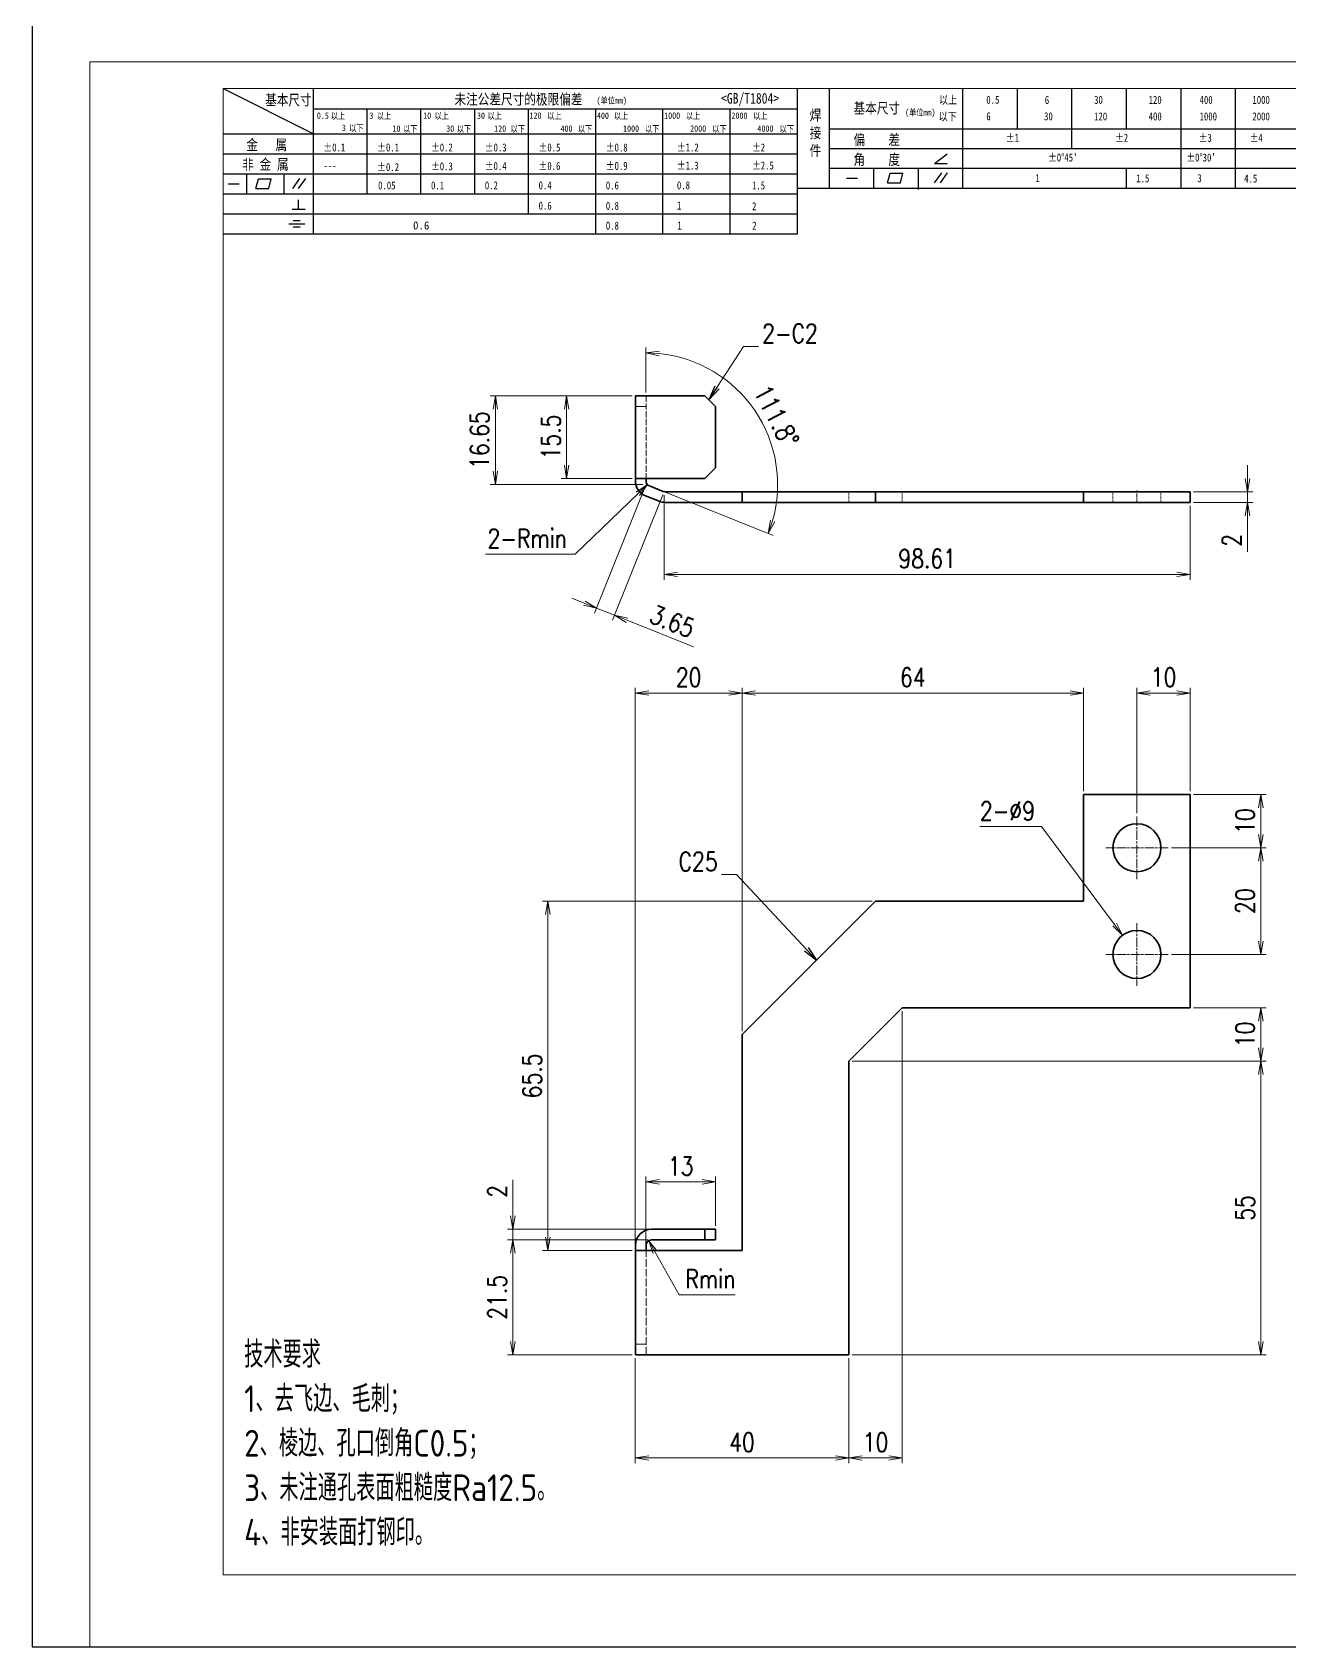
# Model space of a CAD drawing. Header units: inches. Extents: x 269 to 10986, y 1043 to 4337.
# Drawn here: x 10172.8 to 10408.5, y 2402.5 to 2705 of the extents above; entities that cross this region are included whole.
import ezdxf

# ---------------------------------------------------------------- set-up
doc = ezdxf.new("R2010")
doc.units = ezdxf.units.IN
doc.header["$MEASUREMENT"] = 0
for name, pattern in [('AM_ISO02W050x2', [3.75, 3, -0.75]), ('AM_ISO08W050x2', [9, 6, -0.75, 1.5, -0.75]), ('AM_ISO09W050', [22.5, 12, -1.5, 3, -1.5, 3, -1.5])]:
    doc.linetypes.add(name, pattern=pattern)
doc.layers.add('DIM', color=3, linetype='Continuous')
doc.layers.add('图\\M+19E79\\M+195B6\\M+18E9A', color=7, linetype='Continuous')
for name, color, linetype, lineweight in [('中心线', 2, 'AM_ISO08W050x2', 18), ('双点划线', 6, 'AM_ISO09W050', 18), ('图框', 7, 'Continuous', 18), ('标注线', 3, 'Continuous', 18), ('粗实线', 7, 'Continuous', 35), ('虚线', 1, 'AM_ISO02W050x2', 18)]:
    doc.layers.add(name, color=color, linetype=linetype, lineweight=lineweight)
doc.layers.add('打印', color=7, linetype='Continuous', lineweight=15, plot=False)
doc.layers.add('打印-禁用', color=7, linetype='Continuous', lineweight=15, plot=False)
doc.styles.add('DIM', font='romans.shx', dxfattribs={"width": 0.8, "bigfont": 'bigfont.shx'})
doc.styles.add('国标', font='simfang.ttf', dxfattribs={"width": 0.8})
doc.styles.add('机械长仿宋', font='gbenor.shx', dxfattribs={"height": 1, "bigfont": 'gbcbig.shx'})
doc.dimstyles.new('XR 1-1', dxfattribs={"dimtxt": 3.5, "dimasz": 2.5, "dimexe": 1, "dimexo": 0.625, "dimgap": 1.2, "dimtad": 1, "dimtoh": 1, "dimdsep": 46, "dimtxsty": 'DIM', "dimblk": 'OPEN', "dimcen": 0, "dimclrd": 8, "dimclre": 8, "dimclrt": 2, "dimazin": 2, "dimtfac": 0.5, "dimtmove": 0, "dimatfit": 3, "dimldrblk": 'OPEN', "dimfxl": 0, "dimtolj": 2, "dimlwd": 18, "dimlwe": 18, "dimarcsym": 0})
doc.dimstyles.new('XR 1-1$0', dxfattribs={"dimtxt": 3.5, "dimasz": 2.5, "dimexe": 1, "dimexo": 0.625, "dimgap": 1.2, "dimtad": 1, "dimzin": 9, "dimdsep": 46, "dimtxsty": 'DIM', "dimblk": 'OPEN', "dimcen": 0, "dimclrd": 8, "dimclre": 8, "dimclrt": 2, "dimazin": 2, "dimtfac": 0.5, "dimtmove": 0, "dimatfit": 3, "dimldrblk": 'OPEN', "dimfxl": 0, "dimtolj": 2, "dimlwd": 18, "dimlwe": 18, "dimarcsym": 0})
doc.dimstyles.new('XR 1-1$3', dxfattribs={"dimtxt": 3.5, "dimasz": 2.5, "dimexe": 1, "dimexo": 0.625, "dimgap": 1.2, "dimtad": 1, "dimtoh": 1, "dimdsep": 46, "dimtxsty": 'DIM', "dimblk": 'OPEN', "dimcen": 0, "dimclrd": 8, "dimclre": 8, "dimclrt": 2, "dimazin": 2, "dimtfac": 0.5, "dimtofl": 0, "dimtmove": 0, "dimatfit": 3, "dimldrblk": 'OPEN', "dimfxl": 0, "dimtolj": 2, "dimlwd": 18, "dimlwe": 18, "dimarcsym": 0})
doc.dimstyles.new('XR 1-1$4', dxfattribs={"dimtxt": 3.5, "dimasz": 2.5, "dimexe": 1, "dimexo": 0.625, "dimgap": 1.2, "dimtad": 1, "dimtoh": 1, "dimdsep": 46, "dimtxsty": 'DIM', "dimblk": 'OPEN', "dimcen": 0, "dimclrd": 8, "dimclre": 8, "dimclrt": 2, "dimazin": 2, "dimtfac": 0.5, "dimtofl": 0, "dimtmove": 0, "dimatfit": 3, "dimldrblk": 'OPEN', "dimfxl": 0, "dimtolj": 2, "dimlwd": 18, "dimlwe": 18, "dimarcsym": 0})

# ---------------------------------------------------------------- blocks, each defined once
blk = doc.blocks.new('GZDEH零件A3图框V01版')
at = {"layer": '图\\M+19E79\\M+195B6\\M+18E9A', "color": 9}
for p, q in [((2882.49, -1554.46), (2899.37, -1562.92)), ((2899.37, -1581.67), (2899.37, -1554.46)), ((2990.09, -1581.67), (2990.09, -1554.46)), ((2996.09, -1573.08), (2996.09, -1554.46)), ((3021.09, -1561.98), (3021.09, -1554.46)), ((3031.31, -1561.98), (3031.31, -1554.46)), ((3041.53, -1561.98), (3041.53, -1554.46)), ((3051.75, -1561.98), (3051.75, -1554.46)), ((3061.98, -1561.98), (3061.98, -1554.46)), ((3072.2, -1561.98), (3072.2, -1554.46)), ((2899.37, -1558.24), (2990.09, -1558.24)), ((2909.45, -1574.17), (2909.45, -1558.24)), ((2919.53, -1574.17), (2919.53, -1558.24)), ((2929.61, -1574.17), (2929.61, -1558.24)), ((2939.69, -1577.92), (2939.69, -1558.24)), ((2952.29, -1581.67), (2952.29, -1558.24)), ((2964.89, -1581.67), (2964.89, -1558.24)), ((2977.49, -1581.67), (2977.49, -1558.24)), ((2882.49, -1562.92), (2990.09, -1562.92)), ((2996.09, -1561.98), (3113.09, -1561.98)), ((3021.09, -1573.08), (3021.09, -1561.98)), ((3041.53, -1565.68), (3041.53, -1561.98)), ((3061.98, -1573.08), (3061.98, -1561.98)), ((3072.2, -1573.08), (3072.2, -1561.98)), ((2882.49, -1566.67), (2990.09, -1566.67)), ((2996.09, -1565.68), (3113.09, -1565.68)), ((3015.75, -1568.51), (3018.15, -1566.66)), ((2996.09, -1569.38), (3113.09, -1569.38)), ((3004.42, -1573.08), (3004.42, -1569.38)), ((3012.75, -1573.08), (3012.75, -1569.38)), ((3015.75, -1568.51), (3018.15, -1568.51)), ((3015.81, -1572.12), (3017.15, -1570.26)), ((3016.89, -1572.12), (3018.23, -1570.26)), ((3051.75, -1573.08), (3051.75, -1569.38)), ((2882.49, -1570.42), (2990.09, -1570.42)), ((2883.43, -1572.27), (2885.49, -1572.27)), ((2886.92, -1574.12), (2886.92, -1570.42)), ((2888.59, -1573.16), (2889.07, -1571.37)), ((2888.59, -1573.16), (2891, -1573.16)), ((2889.07, -1571.37), (2891.48, -1571.37)), ((2891, -1573.16), (2891.48, -1571.37)), ((2893.91, -1574.12), (2893.91, -1570.42)), ((2895.52, -1573.16), (2896.85, -1571.3)), ((2896.6, -1573.16), (2897.94, -1571.3)), ((2990.09, -1573.08), (3113.09, -1573.08)), ((2999.26, -1571.23), (3001.32, -1571.23)), ((3006.97, -1572.12), (3007.45, -1570.33)), ((3006.97, -1572.12), (3009.39, -1572.12)), ((3007.45, -1570.33), (3009.86, -1570.33)), ((3009.39, -1572.12), (3009.86, -1570.33)), ((3012.75, -1573.33), (3012.75, -1573.08)), ((2882.49, -1574.17), (2990.09, -1574.17)), ((2896.58, -1577.05), (2896.58, -1575.28)), ((2882.49, -1577.92), (2990.09, -1577.92)), ((2895.42, -1577.05), (2897.81, -1577.05)), ((2895.57, -1579.17), (2896.92, -1579.17)), ((2882.49, -1581.67), (2990.09, -1581.67)), ((2894.79, -1579.77), (2897.77, -1579.77)), ((2895.57, -1580.37), (2896.93, -1580.37))]:
    blk.add_line(p, q, dxfattribs=at)
at = {"layer": '图框', "linetype": 'Continuous'}
for p, q in [((2882.49, -1554.46), (2882.49, -1832.96)), ((3272.49, -1554.46), (2882.49, -1554.46)), ((2882.49, -1832.96), (3272.49, -1832.96))]:
    blk.add_line(p, q, dxfattribs=at)
at = {"layer": '打印-禁用', "linetype": 'Continuous'}
for p, q in [((2857.49, -1549.46), (2857.49, -1846.46)), ((3277.49, -1549.46), (2857.49, -1549.46)), ((2857.49, -1846.46), (3277.49, -1846.46))]:
    blk.add_line(p, q, dxfattribs=at)
at = {"layer": '图\\M+19E79\\M+195B6\\M+18E9A', "color": 9, "style": '国标', "width": 0.8}
for s, height, p in [('未注公差尺寸的极限偏差', 2, (2925.81, -1557.44)), ('<GB/T1804>', 2, (2975.78, -1557.27)), ('基本尺寸', 2, (2890.33, -1557.58)), ('基本尺寸', 2, (3000.6, -1559.1)), ('以上', 1.5, (3016.64, -1557.33)), ('0.5', 1.5, (3025.49, -1557.3)), ('6', 1.5, (3036.45, -1557.34)), ('30', 1.5, (3045.69, -1557.31)), ('120', 1.5, (3055.91, -1557.31)), ('400', 1.5, (3065.46, -1557.31)), ('1000', 1.5, (3075.36, -1557.31)), ('30', 1.2, (2930.04, -1560.11)), ('以下', 1.5, (3016.58, -1560.43)), ('6', 1.5, (3025.49, -1560.38)), ('30', 1.5, (3036.31, -1560.39)), ('120', 1.5, (3045.69, -1560.41)), ('400', 1.5, (3055.91, -1560.41)), ('1000', 1.5, (3065.46, -1560.41)), ('2000', 1.5, (3075.36, -1560.41)), ('金   属', 2, (2886.82, -1565.98)), ('偏    差', 2, (3000.6, -1565.04)), ('±1', 1.5, (3029.16, -1564.42)), ('±2', 1.5, (3049.61, -1564.42)), ('±3', 1.5, (3065.3, -1564.42)), ('±4', 1.5, (3074.85, -1564.42)), ('±0.1', 1.5, (2901.27, -1566.23)), ('±0.1', 1.5, (2911.35, -1566.23)), ('±0.2', 1.5, (2921.43, -1566.23)), ('±0.3', 1.5, (2931.51, -1566.23)), ('±0.5', 1.5, (2941.59, -1566.23)), ('±0.8', 1.5, (2954.19, -1566.23)), ('±1.2', 1.5, (2967.51, -1566.23)), ('±2', 1.5, (2981.58, -1566.23)), ('角    度', 2, (3000.6, -1568.74)), ("±0%%D45'", 1.5, (3037.06, -1568.12)), ("±0%%D30'", 1.5, (3062.98, -1568.12)), ('非 金 属', 2, (2886.02, -1569.65)), ('---', 1.5, (2901.27, -1569.65)), ('±0.2', 1.5, (2911.35, -1569.92)), ('±0.3', 1.5, (2921.43, -1569.77)), ('±0.4', 1.5, (2931.51, -1569.71)), ('±0.6', 1.5, (2941.59, -1569.71)), ('±0.9', 1.5, (2954.19, -1569.68)), ('±1.3', 1.5, (2967.51, -1569.62)), ('±2.5', 1.5, (2981.58, -1569.61)), ('0.1', 1.5, (2921.43, -1573.34)), ('0.2', 1.5, (2931.51, -1573.33)), ('0.4', 1.5, (2941.59, -1573.33)), ('0.6', 1.5, (2954.19, -1573.35)), ('0.8', 1.5, (2967.51, -1573.33)), ('1.5', 1.5, (2981.58, -1573.34)), ('1', 1.5, (3034.69, -1571.98)), ('1.5', 1.5, (3053.59, -1572.01)), ('3', 1.5, (3065.05, -1571.98)), ('4.5', 1.5, (3073.82, -1572.05)), ('0.6', 1.5, (2941.59, -1577.14)), ('0.8', 1.5, (2954.19, -1577.17)), ('1', 1.5, (2967.51, -1577.12)), ('2', 1.5, (2981.58, -1577.26)), ('0.8', 1.5, (2954.19, -1580.87)), ('1', 1.5, (2967.59, -1580.86)), ('2', 1.5, (2981.62, -1580.89))]:
    blk.add_text(s, height=height, dxfattribs=at).set_placement(p)
at = {"layer": '图\\M+19E79\\M+195B6\\M+18E9A', "color": 9, "lineweight": 15, "style": '国标', "width": 0.8}
for s, p in [('(单位mm)', (2952.44, -1557.27)), ('(单位mm)', (3010.27, -1559.51)), ('0.5', (2900.03, -1560.11)), ('以上', (2902.64, -1560.16)), ('以下', (2906.1, -1562.46)), ('3', (2909.88, -1560.11)), ('以上', (2911.25, -1560.16)), ('10', (2919.96, -1560.11)), ('以上', (2922.09, -1560.16)), ('以上', (2932.02, -1560.16)), ('120', (2939.88, -1560.11)), ('以上', (2943.21, -1560.16)), ('400', (2952.52, -1560.11)), ('以上', (2955.68, -1560.16)), ('1000', (2965.12, -1560.11)), ('以上', (2969.16, -1560.16)), ('2000', (2977.72, -1560.11)), ('以上', (2981.8, -1560.16)), ('3', (2904.73, -1562.41)), ('10', (2914.19, -1562.54)), ('以下', (2916.18, -1562.59)), ('30', (2924.27, -1562.54)), ('以下', (2926.26, -1562.59)), ('120', (2933.26, -1562.54)), ('以下', (2936.34, -1562.59)), ('400', (2945.7, -1562.54)), ('以下', (2948.94, -1562.59)), ('1000', (2957.41, -1562.54)), ('以下', (2961.54, -1562.59)), ('2000', (2969.99, -1562.54)), ('以下', (2974.14, -1562.59)), ('4000', (2982.59, -1562.54)), ('以下', (2986.74, -1562.59))]:
    blk.add_text(s, height=1.2, dxfattribs=at).set_placement(p)
at = {"layer": '图\\M+19E79\\M+195B6\\M+18E9A', "color": 9, "lineweight": 13, "style": '国标'}
blk.add_text('0.6', height=1.5, dxfattribs=at).set_placement((2918.05, -1580.85))
at = {"layer": '图\\M+19E79\\M+195B6\\M+18E9A', "color": 9, "style": '国标'}
for s, insert, char_height, width, attachment_point in [('焊\\P接\\P件', (2992.39, -1558.41), 2, 3.1877, 1), ('0.05', (2911.51, -1573.37), 1.5, 5.1982, 7)]:
    blk.add_mtext(s, dxfattribs=dict(at, insert=insert, char_height=char_height, width=width, attachment_point=attachment_point))
blk = doc.blocks.new('DEH A3')
at = {"layer": '图框'}
blk.add_blockref('GZDEH零件A3图框V01版', (-2857.49, 1846.46), dxfattribs=at)
blk = doc.blocks.new('_Open')
at = {"color": 0, "linetype": 'ByBlock', "lineweight": -2}
for p, q in [((-1, 0.17), (0, 0)), ((-1, -0.17), (0, 0)), ((0, 0), (-1, 0))]:
    blk.add_line(p, q, dxfattribs=at)
blk = doc.blocks.new('*D534')
at = {"layer": 'Defpoints', "color": 0, "transparency": 16777216}
for p in [(10285.85, 2636.93), (10259.62, 2620.28), (10287.85, 2620.28)]:
    blk.add_point(p, dxfattribs=at)
at = {"layer": 'DIM', "color": 8, "lineweight": 18, "transparency": 16777216}
for p, q in [((10285.23, 2636.93), (10258.62, 2636.93)), ((10259.62, 2634.43), (10259.62, 2622.78)), ((10287.23, 2620.28), (10258.62, 2620.28))]:
    blk.add_line(p, q, dxfattribs=at)
at = {"layer": 'DIM', "color": 8, "lineweight": 18, "transparency": 16777216, "xscale": 2.5, "yscale": 2.5, "zscale": 2.5}
for p, rotation in [((10259.62, 2636.93), 90), ((10259.62, 2620.28), 270)]:
    blk.add_blockref('_Open', p, dxfattribs=dict(at, rotation=rotation))
at = {"layer": 'DIM', "color": 2, "transparency": 16777216, "insert": (10256.67, 2628.61), "char_height": 3.5, "attachment_point": 5, "rotation": 90, "style": 'DIM'}
blk.add_mtext('\\A2;16.65', dxfattribs=at)
blk = doc.blocks.new('*D535')
at = {"layer": 'Defpoints', "color": 0, "transparency": 16777216}
for p in [(10287.85, 2620.28), (10291.24, 2618.93), (10278.59, 2597.12)]:
    blk.add_point(p, dxfattribs=at)
at = {"layer": 'DIM', "color": 8, "lineweight": 18, "transparency": 16777216}
for p, q in [((10287.62, 2619.7), (10278.22, 2596.19)), ((10291.01, 2618.35), (10281.6, 2594.84)), ((10276.27, 2598.05), (10273.95, 2598.98)), ((10278.59, 2597.12), (10281.97, 2595.77)), ((10284.29, 2594.84), (10296.77, 2589.85))]:
    blk.add_line(p, q, dxfattribs=at)
at = {"layer": 'DIM', "color": 8, "lineweight": 18, "transparency": 16777216, "xscale": 2.5, "yscale": 2.5, "zscale": 2.5}
for p, rotation in [((10278.59, 2597.12), 338.1985905133934), ((10281.97, 2595.77), 158.1985905133934)]:
    blk.add_blockref('_Open', p, dxfattribs=dict(at, rotation=rotation))
at = {"layer": 'DIM', "color": 2, "transparency": 16777216, "insert": (10292.79, 2594.62), "char_height": 3.5, "attachment_point": 5, "rotation": 338.1986, "style": 'DIM'}
blk.add_mtext('\\A2;3.65', dxfattribs=at)
blk = doc.blocks.new('*D536')
at = {"layer": 'Defpoints', "color": 0, "transparency": 16777216}
for p in [(10291.24, 2618.93), (10389.85, 2616.93), (10389.85, 2603.44)]:
    blk.add_point(p, dxfattribs=at)
at = {"layer": 'DIM', "color": 8, "lineweight": 18, "transparency": 16777216}
for p, q in [((10291.24, 2618.3), (10291.24, 2602.44)), ((10389.85, 2616.3), (10389.85, 2602.44)), ((10293.74, 2603.44), (10387.35, 2603.44))]:
    blk.add_line(p, q, dxfattribs=at)
at = {"layer": 'DIM', "color": 8, "lineweight": 18, "transparency": 16777216, "xscale": 2.5, "yscale": 2.5, "zscale": 2.5, "rotation": 180}
blk.add_blockref('_Open', (10291.24, 2603.44), dxfattribs=at)
at = {"layer": 'DIM', "color": 8, "lineweight": 18, "transparency": 16777216, "xscale": 2.5, "yscale": 2.5, "zscale": 2.5}
blk.add_blockref('_Open', (10389.85, 2603.44), dxfattribs=at)
at = {"layer": 'DIM', "color": 2, "transparency": 16777216, "insert": (10340.55, 2606.39), "char_height": 3.5, "attachment_point": 5, "style": 'DIM'}
blk.add_mtext('\\A2;98.61', dxfattribs=at)
blk = doc.blocks.new('*D537')
at = {"layer": 'Defpoints', "color": 0, "transparency": 16777216}
for p in [(10389.85, 2618.93), (10389.85, 2616.93), (10400.56, 2616.93)]:
    blk.add_point(p, dxfattribs=at)
at = {"layer": 'DIM', "color": 8, "lineweight": 18, "transparency": 16777216}
for p, q in [((10400.56, 2621.43), (10400.56, 2623.93)), ((10390.48, 2618.93), (10401.56, 2618.93)), ((10400.56, 2618.93), (10400.56, 2616.93)), ((10390.48, 2616.93), (10401.56, 2616.93)), ((10400.56, 2614.43), (10400.56, 2607.66))]:
    blk.add_line(p, q, dxfattribs=at)
at = {"layer": 'DIM', "color": 8, "lineweight": 18, "transparency": 16777216, "xscale": 2.5, "yscale": 2.5, "zscale": 2.5}
for p, rotation in [((10400.56, 2618.93), 270), ((10400.56, 2616.93), 90)]:
    blk.add_blockref('_Open', p, dxfattribs=dict(at, rotation=rotation))
at = {"layer": 'DIM', "color": 2, "transparency": 16777216, "insert": (10397.61, 2609.8), "char_height": 3.5, "attachment_point": 5, "rotation": 90, "style": 'DIM'}
blk.add_mtext('\\A2;2', dxfattribs=at)
blk = doc.blocks.new('*D538')
at = {"layer": 'Defpoints', "color": 0, "transparency": 16777216}
for p in [(10302.79, 2639.91), (10287.85, 2636.93), (10287.85, 2621.43), (10288.48, 2620.03), (10291.06, 2619)]:
    blk.add_point(p, dxfattribs=at)
at = {"layer": 'DIM', "color": 8, "lineweight": 18, "transparency": 16777216}
for p, q in [((10287.85, 2637.55), (10287.85, 2645.95)), ((10291.64, 2618.77), (10311.68, 2610.75))]:
    blk.add_line(p, q, dxfattribs=at)
blk.add_arc((10287.85, 2620.28), 24.67, 344.008, 84.1906, dxfattribs=at)
at = {"layer": 'DIM', "color": 8, "lineweight": 18, "transparency": 16777216, "xscale": 2.5, "yscale": 2.5, "zscale": 2.5}
for p, rotation in [((10287.85, 2644.95), 177.0952913950285), ((10310.76, 2611.12), 251.103299118415)]:
    blk.add_blockref('_Open', p, dxfattribs=dict(at, rotation=rotation))
at = {"layer": 'DIM', "color": 2, "transparency": 16777216, "insert": (10312.31, 2633.1), "char_height": 3.5, "attachment_point": 5, "rotation": 297.6599, "style": 'DIM'}
blk.add_mtext('\\A2;111.8\\M+1818B', dxfattribs=at)
blk = doc.blocks.new('*D539')
at = {"layer": 'Defpoints', "color": 0, "transparency": 16777216}
for p in [(10285.85, 2636.93), (10272.98, 2621.43), (10285.85, 2621.43)]:
    blk.add_point(p, dxfattribs=at)
at = {"layer": 'DIM', "color": 8, "lineweight": 18, "transparency": 16777216}
for p, q in [((10285.23, 2636.93), (10271.98, 2636.93)), ((10272.98, 2634.43), (10272.98, 2623.93)), ((10285.23, 2621.43), (10271.98, 2621.43))]:
    blk.add_line(p, q, dxfattribs=at)
at = {"layer": 'DIM', "color": 8, "lineweight": 18, "transparency": 16777216, "xscale": 2.5, "yscale": 2.5, "zscale": 2.5}
for p, rotation in [((10272.98, 2636.93), 90), ((10272.98, 2621.43), 270)]:
    blk.add_blockref('_Open', p, dxfattribs=dict(at, rotation=rotation))
at = {"layer": 'DIM', "color": 2, "transparency": 16777216, "insert": (10270.03, 2629.18), "char_height": 3.5, "attachment_point": 5, "rotation": 90, "style": 'DIM'}
blk.add_mtext('\\A2;15.5', dxfattribs=at)
blk = doc.blocks.new('*D540')
at = {"layer": 'Defpoints', "color": 0, "transparency": 16777216}
for p in [(10262.9, 2480.7), (10288.85, 2480.7), (10288.85, 2478.7)]:
    blk.add_point(p, dxfattribs=at)
at = {"layer": 'DIM', "color": 8, "lineweight": 18, "transparency": 16777216}
for p, q in [((10262.9, 2483.2), (10262.9, 2489.97)), ((10288.23, 2480.7), (10261.9, 2480.7)), ((10288.23, 2478.7), (10261.9, 2478.7)), ((10262.9, 2478.7), (10262.9, 2480.7)), ((10262.9, 2476.2), (10262.9, 2473.7))]:
    blk.add_line(p, q, dxfattribs=at)
at = {"layer": 'DIM', "color": 8, "lineweight": 18, "transparency": 16777216, "xscale": 2.5, "yscale": 2.5, "zscale": 2.5}
for p, rotation in [((10262.9, 2480.7), 270), ((10262.9, 2478.7), 90)]:
    blk.add_blockref('_Open', p, dxfattribs=dict(at, rotation=rotation))
at = {"layer": 'DIM', "color": 2, "transparency": 16777216, "insert": (10259.95, 2487.83), "char_height": 3.5, "attachment_point": 5, "rotation": 90, "style": 'DIM'}
blk.add_mtext('\\A2;2', dxfattribs=at)
blk = doc.blocks.new('*D541')
at = {"layer": 'Defpoints', "color": 0, "transparency": 16777216}
for p in [(10300.85, 2489.6), (10300.85, 2480.7), (10287.85, 2477.2)]:
    blk.add_point(p, dxfattribs=at)
at = {"layer": 'DIM', "color": 8, "lineweight": 18, "transparency": 16777216}
for p, q in [((10287.85, 2477.82), (10287.85, 2490.6)), ((10300.85, 2481.32), (10300.85, 2490.6)), ((10290.35, 2489.6), (10298.35, 2489.6))]:
    blk.add_line(p, q, dxfattribs=at)
at = {"layer": 'DIM', "color": 8, "lineweight": 18, "transparency": 16777216, "xscale": 2.5, "yscale": 2.5, "zscale": 2.5, "rotation": 180}
blk.add_blockref('_Open', (10287.85, 2489.6), dxfattribs=at)
at = {"layer": 'DIM', "color": 8, "lineweight": 18, "transparency": 16777216, "xscale": 2.5, "yscale": 2.5, "zscale": 2.5}
blk.add_blockref('_Open', (10300.85, 2489.6), dxfattribs=at)
at = {"layer": 'DIM', "color": 2, "transparency": 16777216, "insert": (10294.35, 2492.55), "char_height": 3.5, "attachment_point": 5, "style": 'DIM'}
blk.add_mtext('\\A2;13', dxfattribs=at)
blk = doc.blocks.new('*D542')
at = {"layer": 'Defpoints', "color": 0, "transparency": 16777216}
for p in [(10288.85, 2478.7), (10262.9, 2457.2), (10285.85, 2457.2)]:
    blk.add_point(p, dxfattribs=at)
at = {"layer": 'DIM', "color": 8, "lineweight": 18, "transparency": 16777216}
for p, q in [((10288.23, 2478.7), (10261.9, 2478.7)), ((10262.9, 2476.2), (10262.9, 2459.7)), ((10285.23, 2457.2), (10261.9, 2457.2))]:
    blk.add_line(p, q, dxfattribs=at)
at = {"layer": 'DIM', "color": 8, "lineweight": 18, "transparency": 16777216, "xscale": 2.5, "yscale": 2.5, "zscale": 2.5}
for p, rotation in [((10262.9, 2478.7), 90), ((10262.9, 2457.2), 270)]:
    blk.add_blockref('_Open', p, dxfattribs=dict(at, rotation=rotation))
at = {"layer": 'DIM', "color": 2, "transparency": 16777216, "insert": (10259.95, 2467.95), "char_height": 3.5, "attachment_point": 5, "rotation": 90, "style": 'DIM'}
blk.add_mtext('\\A2;21.5', dxfattribs=at)
blk = doc.blocks.new('*D544')
at = {"layer": 'Defpoints', "color": 0, "transparency": 16777216}
for p in [(10285.85, 2457.2), (10325.85, 2457.2), (10325.85, 2437.84)]:
    blk.add_point(p, dxfattribs=at)
at = {"layer": 'DIM', "color": 8, "lineweight": 18, "transparency": 16777216}
for p, q in [((10285.85, 2456.57), (10285.85, 2436.84)), ((10325.85, 2456.57), (10325.85, 2436.84)), ((10288.35, 2437.84), (10323.35, 2437.84))]:
    blk.add_line(p, q, dxfattribs=at)
at = {"layer": 'DIM', "color": 8, "lineweight": 18, "transparency": 16777216, "xscale": 2.5, "yscale": 2.5, "zscale": 2.5, "rotation": 180}
blk.add_blockref('_Open', (10285.85, 2437.84), dxfattribs=at)
at = {"layer": 'DIM', "color": 8, "lineweight": 18, "transparency": 16777216, "xscale": 2.5, "yscale": 2.5, "zscale": 2.5}
blk.add_blockref('_Open', (10325.85, 2437.84), dxfattribs=at)
at = {"layer": 'DIM', "color": 2, "transparency": 16777216, "insert": (10305.85, 2440.79), "char_height": 3.5, "attachment_point": 5, "style": 'DIM'}
blk.add_mtext('\\A2;40', dxfattribs=at)
blk = doc.blocks.new('*D545')
at = {"layer": 'Defpoints', "color": 0, "transparency": 16777216}
for p in [(10335.85, 2522.2), (10325.85, 2457.2), (10335.85, 2437.84)]:
    blk.add_point(p, dxfattribs=at)
at = {"layer": 'DIM', "color": 8, "lineweight": 18, "transparency": 16777216}
for p, q in [((10335.85, 2521.57), (10335.85, 2436.84)), ((10325.85, 2456.57), (10325.85, 2436.84)), ((10328.35, 2437.84), (10333.35, 2437.84))]:
    blk.add_line(p, q, dxfattribs=at)
at = {"layer": 'DIM', "color": 8, "lineweight": 18, "transparency": 16777216, "xscale": 2.5, "yscale": 2.5, "zscale": 2.5, "rotation": 180}
blk.add_blockref('_Open', (10325.85, 2437.84), dxfattribs=at)
at = {"layer": 'DIM', "color": 8, "lineweight": 18, "transparency": 16777216, "xscale": 2.5, "yscale": 2.5, "zscale": 2.5}
blk.add_blockref('_Open', (10335.85, 2437.84), dxfattribs=at)
at = {"layer": 'DIM', "color": 2, "transparency": 16777216, "insert": (10330.85, 2440.79), "char_height": 3.5, "attachment_point": 5, "style": 'DIM'}
blk.add_mtext('\\A2;10', dxfattribs=at)
blk = doc.blocks.new('*D546')
at = {"layer": 'Defpoints', "color": 0, "transparency": 16777216}
for p in [(10325.85, 2512.2), (10403.06, 2512.2), (10325.85, 2457.2)]:
    blk.add_point(p, dxfattribs=at)
at = {"layer": 'DIM', "color": 8, "lineweight": 18, "transparency": 16777216}
for p, q in [((10326.48, 2512.2), (10404.06, 2512.2)), ((10403.06, 2459.7), (10403.06, 2509.7)), ((10326.48, 2457.2), (10404.06, 2457.2))]:
    blk.add_line(p, q, dxfattribs=at)
at = {"layer": 'DIM', "color": 8, "lineweight": 18, "transparency": 16777216, "xscale": 2.5, "yscale": 2.5, "zscale": 2.5}
for p, rotation in [((10403.06, 2512.2), 90), ((10403.06, 2457.2), 270)]:
    blk.add_blockref('_Open', p, dxfattribs=dict(at, rotation=rotation))
at = {"layer": 'DIM', "color": 2, "transparency": 16777216, "insert": (10400.11, 2484.7), "char_height": 3.5, "attachment_point": 5, "rotation": 90, "style": 'DIM'}
blk.add_mtext('\\A2;55', dxfattribs=at)
blk = doc.blocks.new('*D547')
at = {"layer": 'Defpoints', "color": 0, "transparency": 16777216}
for p in [(10389.85, 2522.2), (10403.06, 2522.2), (10331.82, 2512.2)]:
    blk.add_point(p, dxfattribs=at)
at = {"layer": 'DIM', "color": 8, "lineweight": 18, "transparency": 16777216}
for p, q in [((10390.48, 2522.2), (10404.06, 2522.2)), ((10403.06, 2514.7), (10403.06, 2519.7)), ((10332.45, 2512.2), (10404.06, 2512.2))]:
    blk.add_line(p, q, dxfattribs=at)
at = {"layer": 'DIM', "color": 8, "lineweight": 18, "transparency": 16777216, "xscale": 2.5, "yscale": 2.5, "zscale": 2.5}
for p, rotation in [((10403.06, 2522.2), 90), ((10403.06, 2512.2), 270)]:
    blk.add_blockref('_Open', p, dxfattribs=dict(at, rotation=rotation))
at = {"layer": 'DIM', "color": 2, "transparency": 16777216, "insert": (10400.11, 2517.2), "char_height": 3.5, "attachment_point": 5, "rotation": 90, "style": 'DIM'}
blk.add_mtext('\\A2;10', dxfattribs=at)
blk = doc.blocks.new('*D548')
at = {"layer": 'Defpoints', "color": 0, "transparency": 16777216}
for p in [(10305.85, 2581.2), (10305.85, 2517.2), (10285.85, 2476.7)]:
    blk.add_point(p, dxfattribs=at)
at = {"layer": 'DIM', "color": 8, "lineweight": 18, "transparency": 16777216}
for p, q in [((10285.85, 2477.32), (10285.85, 2582.2)), ((10288.35, 2581.2), (10303.35, 2581.2)), ((10305.85, 2517.82), (10305.85, 2582.2))]:
    blk.add_line(p, q, dxfattribs=at)
at = {"layer": 'DIM', "color": 8, "lineweight": 18, "transparency": 16777216, "xscale": 2.5, "yscale": 2.5, "zscale": 2.5, "rotation": 180}
blk.add_blockref('_Open', (10285.85, 2581.2), dxfattribs=at)
at = {"layer": 'DIM', "color": 8, "lineweight": 18, "transparency": 16777216, "xscale": 2.5, "yscale": 2.5, "zscale": 2.5}
blk.add_blockref('_Open', (10305.85, 2581.2), dxfattribs=at)
at = {"layer": 'DIM', "color": 2, "transparency": 16777216, "insert": (10295.85, 2584.15), "char_height": 3.5, "attachment_point": 5, "style": 'DIM'}
blk.add_mtext('\\A2;20', dxfattribs=at)
blk = doc.blocks.new('*D549')
at = {"layer": 'Defpoints', "color": 0, "transparency": 16777216}
for p in [(10305.85, 2581.2), (10369.85, 2562.2), (10305.85, 2535.4)]:
    blk.add_point(p, dxfattribs=at)
at = {"layer": 'DIM', "color": 8, "lineweight": 18, "transparency": 16777216}
for p, q in [((10305.85, 2536.03), (10305.85, 2582.2)), ((10367.35, 2581.2), (10308.35, 2581.2)), ((10369.85, 2562.82), (10369.85, 2582.2))]:
    blk.add_line(p, q, dxfattribs=at)
at = {"layer": 'DIM', "color": 8, "lineweight": 18, "transparency": 16777216, "xscale": 2.5, "yscale": 2.5, "zscale": 2.5, "rotation": 180}
blk.add_blockref('_Open', (10305.85, 2581.2), dxfattribs=at)
at = {"layer": 'DIM', "color": 8, "lineweight": 18, "transparency": 16777216, "xscale": 2.5, "yscale": 2.5, "zscale": 2.5}
blk.add_blockref('_Open', (10369.85, 2581.2), dxfattribs=at)
at = {"layer": 'DIM', "color": 2, "transparency": 16777216, "insert": (10337.85, 2584.15), "char_height": 3.5, "attachment_point": 5, "style": 'DIM'}
blk.add_mtext('\\A2;64', dxfattribs=at)
blk = doc.blocks.new('*D550')
at = {"layer": 'Defpoints', "color": 0, "transparency": 16777216}
for p in [(10269.44, 2542.2), (10330.85, 2542.2), (10285.85, 2476.7)]:
    blk.add_point(p, dxfattribs=at)
at = {"layer": 'DIM', "color": 8, "lineweight": 18, "transparency": 16777216}
for p, q in [((10330.23, 2542.2), (10268.44, 2542.2)), ((10269.44, 2479.2), (10269.44, 2539.7)), ((10285.23, 2476.7), (10268.44, 2476.7))]:
    blk.add_line(p, q, dxfattribs=at)
at = {"layer": 'DIM', "color": 8, "lineweight": 18, "transparency": 16777216, "xscale": 2.5, "yscale": 2.5, "zscale": 2.5}
for p, rotation in [((10269.44, 2542.2), 90), ((10269.44, 2476.7), 270)]:
    blk.add_blockref('_Open', p, dxfattribs=dict(at, rotation=rotation))
at = {"layer": 'DIM', "color": 2, "transparency": 16777216, "insert": (10266.49, 2509.45), "char_height": 3.5, "attachment_point": 5, "rotation": 90, "style": 'DIM'}
blk.add_mtext('\\A2;65.5', dxfattribs=at)
blk = doc.blocks.new('*D551')
at = {"layer": 'Defpoints', "color": 0, "transparency": 16777216}
for p in [(10389.85, 2562.2), (10403.06, 2562.2), (10385.7, 2552.2)]:
    blk.add_point(p, dxfattribs=at)
at = {"layer": 'DIM', "color": 8, "lineweight": 18, "transparency": 16777216}
for p, q in [((10390.48, 2562.2), (10404.06, 2562.2)), ((10403.06, 2554.7), (10403.06, 2559.7)), ((10386.33, 2552.2), (10404.06, 2552.2))]:
    blk.add_line(p, q, dxfattribs=at)
at = {"layer": 'DIM', "color": 8, "lineweight": 18, "transparency": 16777216, "xscale": 2.5, "yscale": 2.5, "zscale": 2.5}
for p, rotation in [((10403.06, 2562.2), 90), ((10403.06, 2552.2), 270)]:
    blk.add_blockref('_Open', p, dxfattribs=dict(at, rotation=rotation))
at = {"layer": 'DIM', "color": 2, "transparency": 16777216, "insert": (10400.11, 2557.2), "char_height": 3.5, "attachment_point": 5, "rotation": 90, "style": 'DIM'}
blk.add_mtext('\\A2;10', dxfattribs=at)
blk = doc.blocks.new('*D552')
at = {"layer": 'Defpoints', "color": 0, "transparency": 16777216}
for p in [(10385.7, 2552.2), (10403.06, 2552.2), (10385.7, 2532.2)]:
    blk.add_point(p, dxfattribs=at)
at = {"layer": 'DIM', "color": 8, "lineweight": 18, "transparency": 16777216}
for p, q in [((10386.33, 2552.2), (10404.06, 2552.2)), ((10403.06, 2534.7), (10403.06, 2549.7)), ((10386.33, 2532.2), (10404.06, 2532.2))]:
    blk.add_line(p, q, dxfattribs=at)
at = {"layer": 'DIM', "color": 8, "lineweight": 18, "transparency": 16777216, "xscale": 2.5, "yscale": 2.5, "zscale": 2.5}
for p, rotation in [((10403.06, 2552.2), 90), ((10403.06, 2532.2), 270)]:
    blk.add_blockref('_Open', p, dxfattribs=dict(at, rotation=rotation))
at = {"layer": 'DIM', "color": 2, "transparency": 16777216, "insert": (10400.11, 2542.2), "char_height": 3.5, "attachment_point": 5, "rotation": 90, "style": 'DIM'}
blk.add_mtext('\\A2;20', dxfattribs=at)
blk = doc.blocks.new('*D553')
at = {"layer": 'Defpoints', "color": 0, "transparency": 16777216}
for p in [(10389.85, 2581.2), (10389.85, 2562.2), (10379.85, 2558.05)]:
    blk.add_point(p, dxfattribs=at)
at = {"layer": 'DIM', "color": 8, "lineweight": 18, "transparency": 16777216}
for p, q in [((10379.85, 2558.67), (10379.85, 2582.2)), ((10382.35, 2581.2), (10387.35, 2581.2)), ((10389.85, 2562.82), (10389.85, 2582.2))]:
    blk.add_line(p, q, dxfattribs=at)
at = {"layer": 'DIM', "color": 8, "lineweight": 18, "transparency": 16777216, "xscale": 2.5, "yscale": 2.5, "zscale": 2.5, "rotation": 180}
blk.add_blockref('_Open', (10379.85, 2581.2), dxfattribs=at)
at = {"layer": 'DIM', "color": 8, "lineweight": 18, "transparency": 16777216, "xscale": 2.5, "yscale": 2.5, "zscale": 2.5}
blk.add_blockref('_Open', (10389.85, 2581.2), dxfattribs=at)
at = {"layer": 'DIM', "color": 2, "transparency": 16777216, "insert": (10384.85, 2584.15), "char_height": 3.5, "attachment_point": 5, "style": 'DIM'}
blk.add_mtext('\\A2;10', dxfattribs=at)
blk = doc.blocks.new('*D554')
at = {"layer": 'Defpoints', "color": 0, "transparency": 16777216}
for p in [(10377.16, 2535.81), (10382.54, 2528.59)]:
    blk.add_point(p, dxfattribs=at)
at = {"layer": 'DIM', "color": 8, "lineweight": 18, "transparency": 16777216}
for p, q in [((10350.39, 2556.16), (10361.99, 2556.16)), ((10361.99, 2556.16), (10375.67, 2537.81))]:
    blk.add_line(p, q, dxfattribs=at)
at = {"layer": 'DIM', "color": 8, "lineweight": 18, "transparency": 16777216, "xscale": 2.5, "yscale": 2.5, "zscale": 2.5, "rotation": 306.7022716288249}
blk.add_blockref('_Open', (10377.16, 2535.81), dxfattribs=at)
at = {"layer": 'DIM', "color": 2, "transparency": 16777216, "insert": (10355.59, 2559.11), "char_height": 3.5, "attachment_point": 5, "style": 'DIM'}
blk.add_mtext('\\A2;2-%%c9', dxfattribs=at)
blk = doc.blocks.new('*D555')
at = {"layer": 'Defpoints', "color": 0, "transparency": 16777216}
for p in [(10288.36, 2478.57), (10288.85, 2477.7)]:
    blk.add_point(p, dxfattribs=at)
at = {"layer": 'DIM', "color": 8, "lineweight": 18, "transparency": 16777216}
for p, q in [((10294.05, 2468.44), (10289.59, 2476.39)), ((10304.58, 2468.44), (10294.05, 2468.44))]:
    blk.add_line(p, q, dxfattribs=at)
at = {"layer": 'DIM', "color": 8, "lineweight": 18, "transparency": 16777216, "xscale": 2.5, "yscale": 2.5, "zscale": 2.5, "rotation": 119.2908743809467}
blk.add_blockref('_Open', (10288.36, 2478.57), dxfattribs=at)
at = {"layer": 'DIM', "color": 2, "transparency": 16777216, "insert": (10299.92, 2471.39), "char_height": 3.5, "attachment_point": 5, "style": 'DIM'}
blk.add_mtext('\\A2;{\\Fromans,bigfont|c134;Rmin}', dxfattribs=at)
blk = doc.blocks.new('*D556')
at = {"layer": 'Defpoints', "color": 0, "transparency": 16777216}
for p in [(10288.13, 2620.27), (10288.85, 2620.96)]:
    blk.add_point(p, dxfattribs=at)
at = {"layer": 'DIM', "color": 8, "lineweight": 18, "transparency": 16777216}
for p, q in [((10274.58, 2607.23), (10286.33, 2618.53)), ((10257.78, 2607.23), (10274.58, 2607.23))]:
    blk.add_line(p, q, dxfattribs=at)
at = {"layer": 'DIM', "color": 8, "lineweight": 18, "transparency": 16777216, "xscale": 2.5, "yscale": 2.5, "zscale": 2.5, "rotation": 43.89643836044174}
blk.add_blockref('_Open', (10288.13, 2620.27), dxfattribs=at)
at = {"layer": 'DIM', "color": 2, "transparency": 16777216, "insert": (10265.58, 2610.18), "char_height": 3.5, "attachment_point": 5, "style": 'DIM'}
blk.add_mtext('\\A2;{\\Fromans,bigfont|c134;2-Rmin}', dxfattribs=at)

msp = doc.modelspace()

# ---------------------------------------------------------------- linework, layer by layer
at = {"layer": 'DIM', "color": 6}
msp.add_lwpolyline([(10172.837, 2402.472), (10615.114, 2402.472), (10615.114, 2811.136), (10172.837, 2811.136)], close=True, dxfattribs=at)
at = {"layer": '中心线', "ltscale": 0.060016}
msp.add_line((10379.853, 2619.13), (10379.853, 2616.729), dxfattribs=at)
at = {"layer": '中心线', "ltscale": 0.2925}
for p, q in [((10379.853, 2558.05), (10379.853, 2546.35)), ((10385.703, 2552.2), (10374.003, 2552.2)), ((10379.853, 2538.05), (10379.853, 2526.35)), ((10385.703, 2532.2), (10374.003, 2532.2))]:
    msp.add_line(p, q, dxfattribs=at)
at = {"layer": '双点划线'}
for p, q in [((10287.853, 2620.961), (10287.853, 2620.284)), ((10288.482, 2620.033), (10287.853, 2620.284)), ((10291.06, 2619.001), (10291.239, 2618.93)), ((10291.431, 2618.93), (10291.239, 2618.93))]:
    msp.add_line(p, q, dxfattribs=at)
at = {"layer": '打印'}
msp.add_lwpolyline([(10183.627, 2699.472), (10603.627, 2699.472), (10603.627, 2402.472), (10183.627, 2402.472)], close=True, dxfattribs=at)
at = {"layer": '粗实线', "ltscale": 0.075}
for p, q in [((10288.853, 2636.93), (10285.853, 2636.93)), ((10288.853, 2621.43), (10285.853, 2621.43))]:
    msp.add_line(p, q, dxfattribs=at)
at = {"layer": '粗实线', "ltscale": 0.3875}
msp.add_line((10285.853, 2636.93), (10285.853, 2621.43), dxfattribs=at)
at = {"layer": '粗实线', "ltscale": 0.25}
for p, q in [((10288.853, 2636.93), (10298.853, 2636.93)), ((10288.853, 2621.43), (10298.853, 2621.43)), ((10288.853, 2480.7), (10298.853, 2480.7)), ((10298.853, 2478.7), (10288.853, 2478.7))]:
    msp.add_line(p, q, dxfattribs=at)
at = {"layer": '粗实线', "ltscale": 0.070711}
for p, q in [((10300.853, 2634.93), (10298.853, 2636.93)), ((10298.853, 2621.43), (10300.853, 2623.43))]:
    msp.add_line(p, q, dxfattribs=at)
at = {"layer": '粗实线', "ltscale": 0.2875}
msp.add_line((10300.853, 2634.93), (10300.853, 2623.43), dxfattribs=at)
at = {"layer": '粗实线', "ltscale": 0.011723}
for p, q in [((10285.853, 2621.43), (10285.853, 2620.961)), ((10287.853, 2621.43), (10287.853, 2620.961))]:
    msp.add_line(p, q, dxfattribs=at)
at = {"layer": '粗实线', "ltscale": 0.069408}
for p, q in [((10287.739, 2618.176), (10290.317, 2617.144)), ((10288.482, 2620.033), (10291.06, 2619.001))]:
    msp.add_line(p, q, dxfattribs=at)
at = {"layer": '粗实线', "ltscale": 0.360556}
for p, q in [((10291.431, 2618.93), (10305.853, 2618.93)), ((10291.431, 2616.93), (10305.853, 2616.93)), ((10291.431, 2476.7), (10305.853, 2476.7))]:
    msp.add_line(p, q, dxfattribs=at)
at = {"layer": '粗实线'}
for p, q in [((10330.853, 2618.93), (10305.853, 2618.93)), ((10369.853, 2618.93), (10330.853, 2618.93)), ((10389.853, 2618.93), (10369.853, 2618.93)), ((10330.853, 2616.93), (10305.853, 2616.93)), ((10369.853, 2616.93), (10330.853, 2616.93)), ((10369.853, 2562.2), (10369.853, 2542.2)), ((10389.853, 2562.2), (10369.853, 2562.2)), ((10389.853, 2562.2), (10389.853, 2522.2)), ((10330.853, 2542.2), (10305.853, 2517.2)), ((10369.853, 2542.2), (10330.853, 2542.2)), ((10389.853, 2522.2), (10335.853, 2522.2)), ((10305.853, 2517.2), (10305.853, 2476.7)), ((10325.853, 2457.2), (10325.853, 2512.2)), ((10291.431, 2457.2), (10325.853, 2457.2))]:
    msp.add_line(p, q, dxfattribs=at)
at = {"layer": '粗实线', "ltscale": 0.05}
for p, q in [((10305.853, 2618.93), (10305.853, 2616.93)), ((10330.853, 2618.93), (10330.853, 2616.93)), ((10369.853, 2618.93), (10369.853, 2616.93)), ((10389.853, 2618.93), (10389.853, 2616.93)), ((10298.853, 2480.7), (10298.853, 2478.7)), ((10298.853, 2480.7), (10300.853, 2480.7)), ((10300.853, 2478.7), (10298.853, 2478.7)), ((10300.853, 2480.7), (10300.853, 2478.7))]:
    msp.add_line(p, q, dxfattribs=at)
at = {"layer": '粗实线', "ltscale": 0.5}
msp.add_line((10389.853, 2616.93), (10369.853, 2616.93), dxfattribs=at)
at = {"layer": '粗实线', "ltscale": 0.353553}
msp.add_line((10325.853, 2512.2), (10335.853, 2522.2), dxfattribs=at)
at = {"layer": '粗实线', "ltscale": 0.025}
for p, q in [((10285.853, 2476.7), (10285.853, 2477.7)), ((10287.853, 2477.7), (10287.853, 2476.7))]:
    msp.add_line(p, q, dxfattribs=at)
at = {"layer": '粗实线', "ltscale": 0.047146}
for p, q in [((10287.739, 2476.7), (10285.853, 2476.7)), ((10287.739, 2457.2), (10285.853, 2457.2))]:
    msp.add_line(p, q, dxfattribs=at)
at = {"layer": '粗实线', "ltscale": 0.4875}
msp.add_line((10285.853, 2457.2), (10285.853, 2476.7), dxfattribs=at)
at = {"layer": '粗实线', "ltscale": 0.064444}
for p, q in [((10287.739, 2476.7), (10290.317, 2476.7)), ((10287.739, 2457.2), (10290.317, 2457.2))]:
    msp.add_line(p, q, dxfattribs=at)
at = {"layer": '粗实线', "ltscale": 0.027854}
for p, q in [((10291.431, 2476.7), (10290.317, 2476.7)), ((10291.431, 2457.2), (10290.317, 2457.2))]:
    msp.add_line(p, q, dxfattribs=at)
at = {"layer": '粗实线'}
for centre in [(10379.853, 2552.2), (10379.853, 2532.2)]:
    msp.add_circle(centre, 4.5, dxfattribs=at)
for centre, radius, start, end in [((10288.853, 2620.961), 3, 180, 248.19859), ((10288.853, 2620.961), 1, 180, 248.19859), ((10291.431, 2619.93), 1, 248.19859, 270), ((10291.431, 2619.93), 3, 248.19859, 270), ((10288.853, 2477.7), 3, 90, 180), ((10288.853, 2477.7), 1, 90, 180)]:
    msp.add_arc(centre, radius, start, end, dxfattribs=at)
at = {"layer": '虚线', "ltscale": 0.3875}
msp.add_line((10287.853, 2636.93), (10287.853, 2621.43), dxfattribs=at)
at = {"layer": '虚线', "ltscale": 0.05}
for p, q in [((10287.853, 2634.93), (10285.853, 2634.93)), ((10325.853, 2618.93), (10325.853, 2616.93)), ((10335.853, 2618.93), (10335.853, 2616.93)), ((10375.353, 2618.93), (10375.353, 2616.93)), ((10375.353, 2618.93), (10375.353, 2616.93)), ((10384.353, 2618.93), (10384.353, 2616.93)), ((10384.353, 2618.93), (10384.353, 2616.93)), ((10298.853, 2480.7), (10298.853, 2478.7)), ((10287.853, 2459.2), (10285.853, 2459.2))]:
    msp.add_line(p, q, dxfattribs=at)
at = {"layer": '虚线', "ltscale": 0.4875}
msp.add_line((10287.853, 2457.2), (10287.853, 2476.7), dxfattribs=at)

# ---------------------------------------------------------------- block references
at = {"layer": '图框'}
msp.add_blockref('DEH A3', (10183.627, 2402.472), dxfattribs=at)

# ---------------------------------------------------------------- texts
at = {"layer": 'DIM', "color": 2, "char_height": 3.5, "style": 'DIM'}
for s, insert, attachment_point in [('\\A2;{\\Fromans,bigfont|c134;2-}C2', (10309.616, 2646.849), 7), ('\\A2;C25', (10301.284, 2547.87), 9)]:
    msp.add_mtext(s, dxfattribs=dict(at, insert=insert, attachment_point=attachment_point))
at = {"layer": '标注线', "color": 2, "insert": (10212.54, 2421.403), "char_height": 5, "width": 114.82461, "attachment_point": 7, "style": '机械长仿宋'}
msp.add_mtext('\\A2;技术要求\\P1、去飞边、毛刺；\\P2、棱边、孔口倒角C0.5；\\P3、未注通孔表面粗糙度Ra12.5。\\P4、非安装面打钢印。', dxfattribs=at)

# ---------------------------------------------------------------- dimensions: what is measured, and where the dimension line sits
at = {"layer": 'DIM'}
dim = msp.add_angular_dim_2l(base=(10302.7901, 2639.9145), line1=((10288.4821, 2620.0326), (10291.0598, 2619.0015)), line2=((10287.8535, 2636.9299), (10287.8535, 2621.4299)), dimstyle='XR 1-1', dxfattribs=at)
dim.commit()
dim.dimension.update_dxf_attribs({"geometry": '*D538', "text_midpoint": (10309.7015, 2631.735), "dimtype": 162})
for base, p1, p2, angle, picture, middle, dimtype in [((10259.622, 2620.284), (10285.853, 2636.93), (10287.853, 2620.284), 90, '*D534', (10259.622, 2628.607), 160), ((10278.588, 2597.121), (10291.239, 2618.93), (10287.853, 2620.284), 158.19859, '*D535', (10291.691, 2591.88), 161), ((10269.442, 2542.2), (10285.853, 2476.7), (10330.853, 2542.2), 90, '*D550', (10269.442, 2509.45), 160)]:
    dim = msp.add_linear_dim(base=base, p1=p1, p2=p2, angle=angle, dimstyle='XR 1-1$0', dxfattribs=at)
    dim.commit()
    dim.dimension.update_dxf_attribs({"geometry": picture, "text_midpoint": middle, "dimtype": dimtype})
for base, p1, p2, picture, middle in [((10272.985, 2621.43), (10285.853, 2636.93), (10285.853, 2621.43), '*D539', (10270.035, 2629.18)), ((10400.562, 2616.93), (10389.853, 2618.93), (10389.853, 2616.93), '*D537', (10397.612, 2609.797)), ((10403.063, 2562.2), (10385.703, 2552.2), (10389.853, 2562.2), '*D551', (10400.113, 2557.2)), ((10403.063, 2552.2), (10385.703, 2532.2), (10385.703, 2552.2), '*D552', (10400.113, 2542.2)), ((10403.063, 2522.2), (10331.823, 2512.2), (10389.853, 2522.2), '*D547', (10400.113, 2517.2)), ((10403.063, 2512.2), (10325.853, 2457.2), (10325.853, 2512.2), '*D546', (10400.113, 2484.7)), ((10262.901, 2480.7), (10288.853, 2478.7), (10288.853, 2480.7), '*D540', (10259.951, 2487.833)), ((10262.901, 2457.2), (10288.853, 2478.7), (10285.853, 2457.2), '*D542', (10259.951, 2467.95))]:
    dim = msp.add_linear_dim(base=base, p1=p1, p2=p2, angle=90, dimstyle='XR 1-1$0', dxfattribs=at)
    dim.commit()
    dim.dimension.update_dxf_attribs({"geometry": picture, "text_midpoint": middle})
dim = msp.add_radius_dim(center=(10288.853, 2620.961), mpoint=(10288.133, 2620.268), text='{\\Fromans,bigfont|c134;2-Rmin}', dimstyle='XR 1-1$4', dxfattribs=at)
dim.commit()
dim.dimension.update_dxf_attribs({"geometry": '*D556', "text_midpoint": (10265.581, 2607.228), "dimtype": 164})
dim = msp.add_linear_dim(base=(10389.853, 2603.443), p1=(10291.239, 2618.93), p2=(10389.853, 2616.93), dimstyle='XR 1-1$0', dxfattribs=at)
dim.commit()
dim.dimension.update_dxf_attribs({"geometry": '*D536', "text_midpoint": (10340.546, 2603.443), "dimtype": 160})
for base, p1, p2, picture, middle in [((10305.853, 2581.197), (10285.853, 2476.7), (10305.853, 2517.2), '*D548', (10295.853, 2584.147)), ((10305.853, 2581.197), (10369.853, 2562.2), (10305.853, 2535.404), '*D549', (10337.853, 2584.147)), ((10389.853, 2581.197), (10379.853, 2558.05), (10389.853, 2562.2), '*D553', (10384.853, 2584.147)), ((10335.853, 2437.836), (10325.853, 2457.2), (10335.853, 2522.2), '*D545', (10330.853, 2440.786)), ((10300.853, 2489.603), (10287.853, 2477.2), (10300.853, 2480.7), '*D541', (10294.353, 2492.553)), ((10325.853, 2437.836), (10285.853, 2457.2), (10325.853, 2457.2), '*D544', (10305.853, 2440.786))]:
    dim = msp.add_linear_dim(base=base, p1=p1, p2=p2, dimstyle='XR 1-1$0', dxfattribs=at)
    dim.commit()
    dim.dimension.update_dxf_attribs({"geometry": picture, "text_midpoint": middle})
dim = msp.add_diameter_dim_2p(p1=(10382.543, 2528.592), p2=(10377.164, 2535.808), dimstyle='XR 1-1$3', override={"dimpost": '2-%%c<>'}, dxfattribs=at)
dim.commit()
dim.dimension.update_dxf_attribs({"geometry": '*D554', "text_midpoint": (10355.589, 2556.164), "dimtype": 163})
dim = msp.add_radius_dim(center=(10288.853, 2477.7), mpoint=(10288.364, 2478.572), text='{\\Fromans,bigfont|c134;Rmin}', dimstyle='XR 1-1$4', override={"dimtmove": 1}, dxfattribs=at)
dim.commit()
dim.dimension.update_dxf_attribs({"geometry": '*D555', "text_midpoint": (10294.05, 2468.435), "dimtype": 164})

# ---------------------------------------------------------------- leaders
for points in [[(10299.656, 2636.127), (10306.116, 2646.15), (10308.916, 2646.15)], [(10319.8, 2531.146), (10304.784, 2547.17), (10301.984, 2547.17)]]:
    msp.add_leader(points, dimstyle='XR 1-1', override={"dimasz": 2.8, "dimexe": 0.69965, "dimexo": 0.69965, "dimgap": 0.69965}, dxfattribs=at)

doc.saveas('drawing.dxf')
